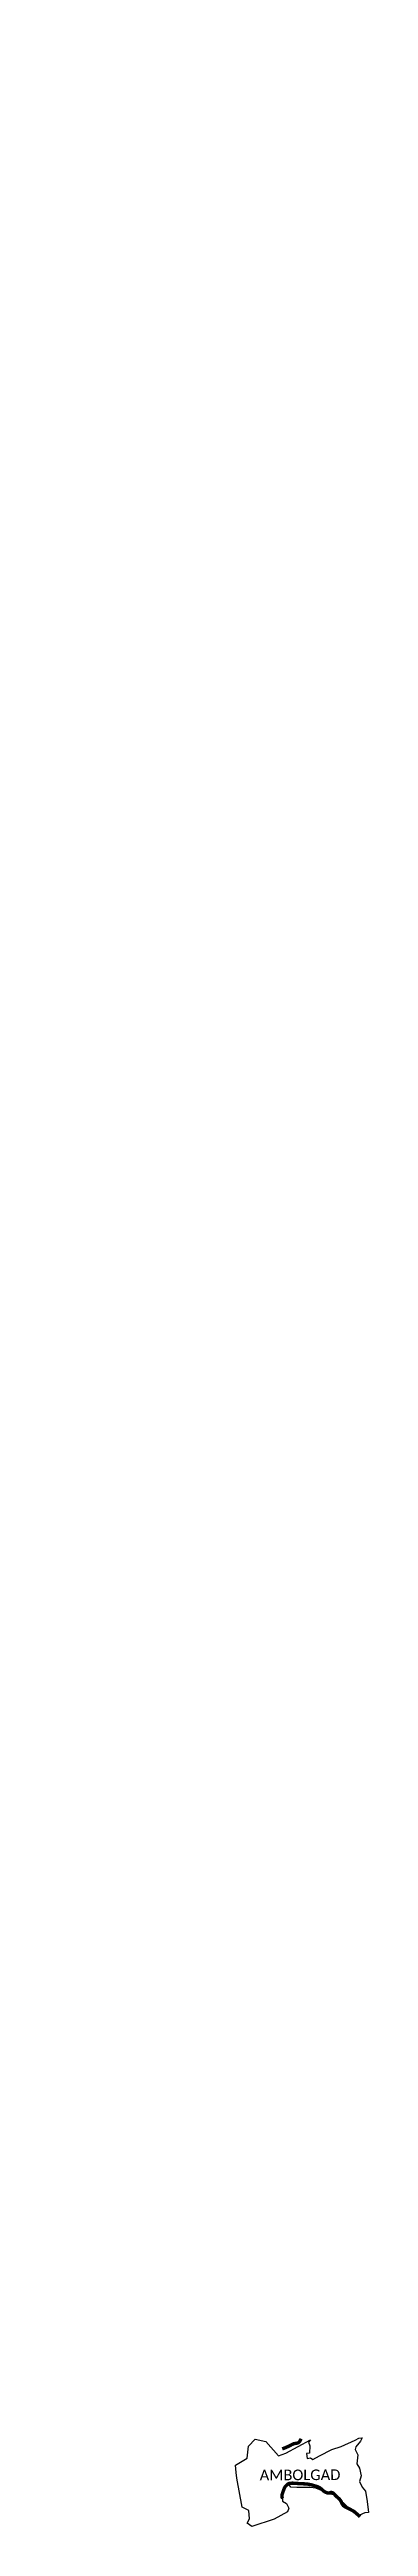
# Model space of a CAD drawing. Header units: metres. Extents: x 318300 to 322991, y 1840017 to 1876470.
import ezdxf

# ---------------------------------------------------------------- set-up
doc = ezdxf.new("R2010")
doc.units = ezdxf.units.M
for name, color, linetype in [('NATURALLY PROTECTED', 3, 'Continuous'), ('village', 3, 'Continuous'), ('VILLAGE NAME', 250, 'Continuous')]:
    doc.layers.add(name, color=color, linetype=linetype)
doc.styles.get("Standard").update_dxf_attribs({"font": 'Cambria Math.ttf'})

msp = doc.modelspace()

# ---------------------------------------------------------------- linework, layer by layer
at = {"layer": 'NATURALLY PROTECTED', "const_width": 50, "flags": 128}
msp.add_lwpolyline([(318325, 1876445)], close=True, dxfattribs=at)
for points in [[(321723, 1841158), (321775, 1841179), (321834, 1841205), (321863, 1841222), (321894, 1841235), (321938, 1841243), (321960, 1841249), (321970, 1841257), (321982, 1841273), (322002, 1841308)], [(321732, 1840431), (321722, 1840444), (321719, 1840459), (321722, 1840491), (321740, 1840542), (321753, 1840579), (321767, 1840604), (321789, 1840625), (321807, 1840642), (321828, 1840651), (321874, 1840655), (321978, 1840648), (322094, 1840642), (322157, 1840629), (322245, 1840602), (322281, 1840584), (322303, 1840565), (322328, 1840541), (322358, 1840522), (322384, 1840512), (322415, 1840511), (322434, 1840517), (322450, 1840517), (322472, 1840510), (322487, 1840495), (322514, 1840465), (322562, 1840423), (322588, 1840390), (322600, 1840357), (322624, 1840322), (322654, 1840303), (322726, 1840267), (322776, 1840241), (322843, 1840184), (322868, 1840160)]]:
    msp.add_lwpolyline(points, dxfattribs=at)
at = {"layer": 'village', "color": 3}
msp.add_polyline3d([(322991, 1840224, 0), (322937, 1840216, 0), (322860, 1840182, 0), (322798, 1840203, 0), (322500, 1840476, 0), (322426, 1840495, 0), (322217, 1840580, 0), (322136, 1840590, 0), (321939, 1840592, 0), (321852, 1840598, 0), (321825, 1840632, 0), (321776, 1840612, 0), (321733, 1840514, 0), (321729, 1840388, 0), (321785, 1840354, 0), (321820, 1840289, 0), (321800, 1840234, 0), (321607, 1840124, 0), (321274, 1840017, 0), (321207, 1840068, 0), (321243, 1840128, 0), (321233, 1840253, 0), (321135, 1840299, 0), (321057, 1840728, 0), (321044, 1840811, 0), (321038, 1840918, 0), (321206, 1841021, 0), (321225, 1841200, 0), (321325, 1841304, 0), (321484, 1841269, 0), (321669, 1841055, 0), (321778, 1841098, 0), (322139, 1841293, 0), (322112, 1841258, 0), (322130, 1841202, 0), (322125, 1841095, 0), (322082, 1841090, 0), (322089, 1841020, 0), (322140, 1841026, 0), (322171, 1841001, 0), (322269, 1841057, 0), (322455, 1841151, 0), (322592, 1841194, 0), (322795, 1841289, 0), (322849, 1841319, 0), (322901, 1841321, 0), (322877, 1841273, 0), (322808, 1841190, 0), (322797, 1841149, 0), (322837, 1841071, 0), (322822, 1840940, 0), (322862, 1840875, 0), (322886, 1840761, 0), (322861, 1840681, 0), (322897, 1840597, 0), (322947, 1840538, 0), (322972, 1840384, 0)], close=True, dxfattribs=at)

# ---------------------------------------------------------------- texts
at = {"layer": 'VILLAGE NAME', "insert": (321391, 1840852), "char_height": 155.99, "attachment_point": 1, "rotation": 0.2435}
msp.add_mtext_dynamic_manual_height_columns('{\\fCalibri|b0|i0|c0|p34;AMBOLGAD}', width=1385.68, gutter_width=780, heights=[0], dxfattribs=at)

doc.saveas('drawing.dxf')
